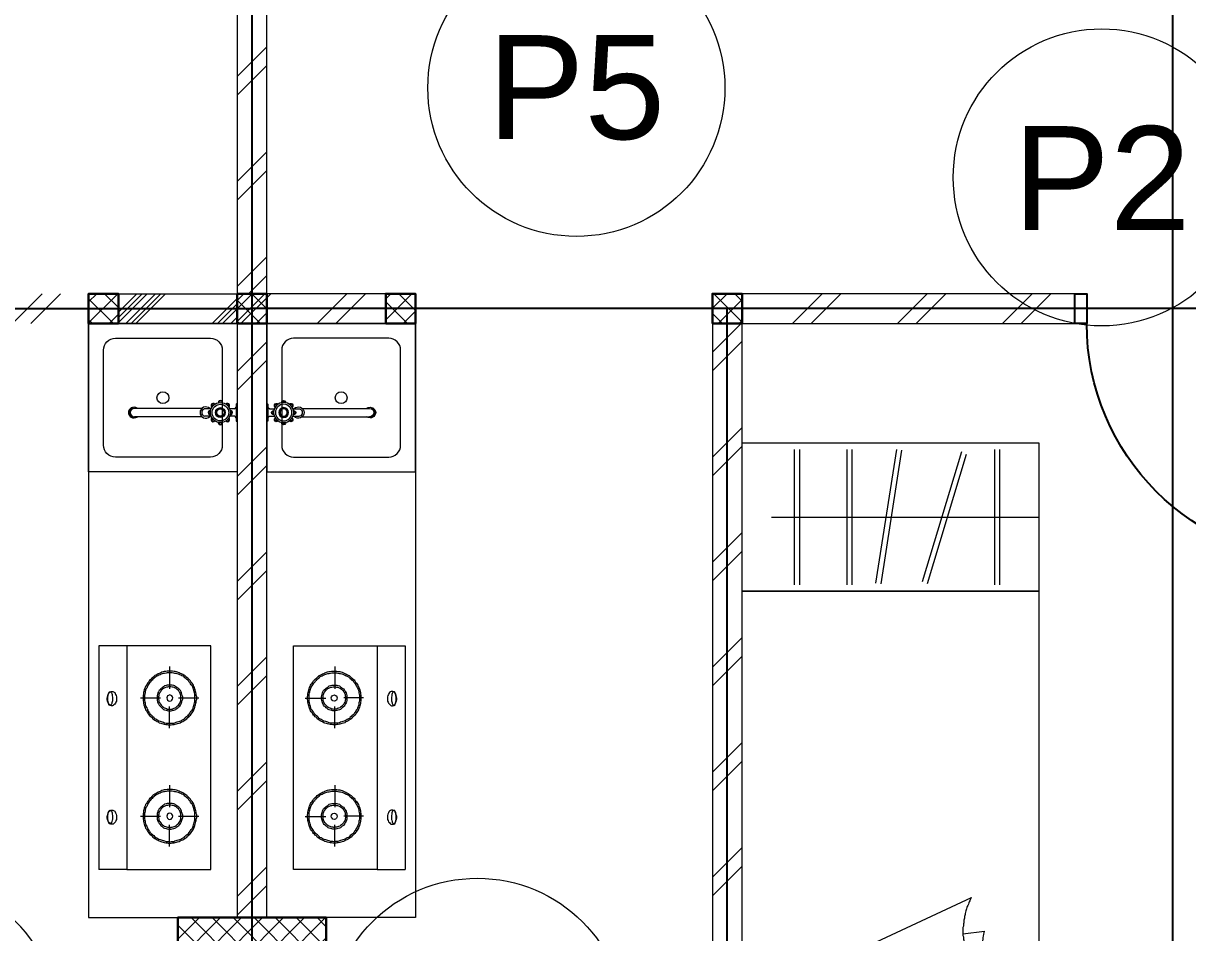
# Model space of a CAD drawing. Header units: millimetres. Extents: x -108 to 357, y -17 to 192.
# Drawn here: x 139.004 to 142.924, y 1.195 to 4.256 of the extents above; entities that cross this region are included whole.
import ezdxf
from ezdxf.enums import TextEntityAlignment as Align

# ---------------------------------------------------------------- set-up
doc = ezdxf.new("R2010")
doc.units = ezdxf.units.MM
for name, color, linetype, lineweight in [('ars', 11, 'Continuous', 0), ('KOL', 1, 'Continuous', 30), ('KOLOM', 4, 'Continuous', 9), ('lan', 7, 'Continuous', 15), ('NOT', 7, 'Continuous', 20), ('SANITAIR', 15, 'Continuous', 9), ('tem', 5, 'Continuous', 20)]:
    doc.layers.add(name, color=color, linetype=linetype, lineweight=lineweight)
doc.layers.add('as', color=1, linetype='Continuous', plot=False)
doc.layers.add('Kusen', color=30, linetype='Continuous')
doc.styles.add('S', font='simplex', dxfattribs={"width": 0.75})
doc.styles.get("Standard").update_dxf_attribs({"font": 'arial.ttf'})
pattern_1 = [(45, (1.47994, 0.1431), (-0.1767767, 0.1767767), []), (45, (1.54244, 0.1431), (-0.1767767, 0.1767767), [])]

# ---------------------------------------------------------------- blocks, each defined once
blk = doc.blocks.new('P.80')
at = {"layer": 'Kusen'}
for points in [[(-69.8094, -74.8368), (-69.7694, -74.8368), (-69.7694, -74.0368), (-69.8094, -74.0368)], [(-70.6094, -74.9368), (-70.5694, -74.9368), (-70.5694, -74.8368), (-70.6094, -74.8368)], [(-69.7694, -74.9368), (-69.7294, -74.9368), (-69.7294, -74.8368), (-69.7694, -74.8368)]]:
    blk.add_lwpolyline(points, close=True, dxfattribs=at)
blk.add_arc((-69.7694, -74.8368), 0.8, 90, 180, dxfattribs=at)
blk = doc.blocks.new('KRAN DPR ATAS')
for p, q in [((-0.0289, 0), (0.0289, 0)), ((-0.0289, 0), (-0.0289, -0.0021)), ((0.0289, 0), (0.0289, -0.0021)), ((-0.0275, -0.0035), (0.0275, -0.0035)), ((-0.0127, -0.0092), (-0.0127, -0.0252)), ((0.0127, -0.0092), (0.0127, -0.0252)), ((-0.0127, -0.0877), (-0.0127, -0.1101)), ((0.0127, -0.0877), (0.0127, -0.1101)), ((-0.014, -0.1188), (-0.014, -0.3457)), ((0.014, -0.1188), (0.014, -0.3457))]:
    blk.add_line(p, q)
for radius in [0.0338, 0.0279, 0.0166, 0.0138, 0.0123]:
    blk.add_circle((0, -0.0564), radius)
for centre, radius, start, end in [((-0.0239, -0.0326), 0.00706, 39.002, 230.998), ((-0.0222, -0.0342), 0.00706, 58.1189, 211.8811), ((-0.0275, -0.0021), 0.00141, 180, 270), ((-0.0183, -0.0092), 0.00564, 0, 90), ((-0.0009, -0.0214), 0.00884, 254.902, 254.902), ((0, -0.0227), 0.00706, 354.002, 185.998), ((0, -0.025), 0.00706, 13.1189, 166.8811), ((0.0183, -0.0092), 0.00564, 90, 180), ((0.0239, -0.0326), 0.00706, 309.002, 140.998), ((0.0222, -0.0342), 0.00706, 328.1189, 121.8811), ((0.0275, -0.0021), 0.00141, 270, 0), ((-0.0338, -0.0564), 0.00706, 84.002, 275.998), ((-0.0315, -0.0564), 0.00706, 103.1189, 256.8811), ((-0.0239, -0.0803), 0.00706, 129.002, 320.998), ((-0.0222, -0.0787), 0.00706, 148.1189, 301.8811), ((0.0239, -0.0803), 0.00706, 219.002, 50.998), ((0.0222, -0.0787), 0.00706, 238.1189, 31.8811), ((0.0338, -0.0564), 0.00706, 264.002, 95.998), ((0.0315, -0.0564), 0.00706, 283.1189, 76.8811), ((0, -0.1058), 0.0191, 134.711, 45.289), ((0, -0.1058), 0.0134, 198.6717, 270), ((0, -0.0902), 0.00706, 174.002, 5.998), ((0, -0.0879), 0.00706, 193.1189, 346.8811), ((0, -0.1058), 0.0134, 270, 341.3283), ((0, -0.3457), 0.0178, 141.8277, 38.1723), ((0, -0.3484), 0.0178, 175.6641, 4.3359), ((0, -0.3457), 0.014, 180, 0)]:
    blk.add_arc(centre, radius, start, end)
blk = doc.blocks.new('KOMPOR')
for points in [[(0, 0.3765), (0, -0.3765)], [(0.0944, 0.3765), (0, 0.3765)], [(0.3765, 0.3765), (0.0944, 0.3765)], [(0.0944, 0.3765), (0.0944, -0.3765)], [(0.3765, -0.3765), (0.3765, 0.3765)], [(0.2385, 0.2906), (0.2337, 0.2906), (0.23, 0.2906), (0.2252, 0.2893), (0.2203, 0.2893), (0.2167, 0.2881), (0.2119, 0.2869), (0.2082, 0.2857), (0.2034, 0.2833), (0.1998, 0.2821), (0.1961, 0.2797), (0.1925, 0.2772), (0.1889, 0.276), (0.1852, 0.2724), (0.1816, 0.27), (0.178, 0.2676), (0.1755, 0.2639), (0.1719, 0.2615), (0.1695, 0.2579), (0.1671, 0.2542), (0.1634, 0.2506), (0.1622, 0.247), (0.1598, 0.2433), (0.1574, 0.2397), (0.1562, 0.2361), (0.1538, 0.2312), (0.1525, 0.2276), (0.1513, 0.2228), (0.1501, 0.2191), (0.1501, 0.2143), (0.1489, 0.2094), (0.1489, 0.2058), (0.1489, 0.201), (0.1489, 0.1961), (0.1489, 0.1913), (0.1501, 0.1864), (0.1501, 0.1828), (0.1513, 0.178), (0.1525, 0.1743), (0.1538, 0.1695), (0.1562, 0.1659), (0.1574, 0.161), (0.1598, 0.1574), (0.1622, 0.1538), (0.1634, 0.1501), (0.1671, 0.1465), (0.1695, 0.1429), (0.1719, 0.1404), (0.1755, 0.1368), (0.178, 0.1344), (0.1816, 0.1308), (0.1852, 0.1283), (0.1889, 0.1259), (0.1925, 0.1235), (0.1961, 0.1211), (0.1998, 0.1199), (0.2034, 0.1174), (0.2082, 0.1162), (0.2119, 0.115), (0.2167, 0.1138), (0.2203, 0.1126), (0.2252, 0.1114), (0.23, 0.1114), (0.2337, 0.1102), (0.2385, 0.1102), (0.2433, 0.1102), (0.2482, 0.1114), (0.253, 0.1114), (0.2567, 0.1126), (0.2615, 0.1138), (0.2651, 0.115), (0.27, 0.1162), (0.2736, 0.1174), (0.2785, 0.1199), (0.2821, 0.1211), (0.2857, 0.1235), (0.2893, 0.1259), (0.293, 0.1283), (0.2966, 0.1308), (0.299, 0.1344), (0.3027, 0.1368), (0.3051, 0.1404), (0.3087, 0.1429), (0.3111, 0.1465), (0.3136, 0.1501), (0.316, 0.1538), (0.3184, 0.1574), (0.3196, 0.161), (0.322, 0.1659), (0.3232, 0.1695), (0.3245, 0.1743), (0.3257, 0.178), (0.3269, 0.1828), (0.3281, 0.1864), (0.3281, 0.1913), (0.3293, 0.1961), (0.3293, 0.201), (0.3293, 0.2058), (0.3281, 0.2094), (0.3281, 0.2143), (0.3269, 0.2191), (0.3257, 0.2228), (0.3245, 0.2276), (0.3232, 0.2312), (0.322, 0.2361), (0.3196, 0.2397), (0.3184, 0.2433), (0.316, 0.247), (0.3136, 0.2506), (0.3111, 0.2542), (0.3087, 0.2579), (0.3051, 0.2615), (0.3027, 0.2639), (0.299, 0.2676), (0.2966, 0.27), (0.293, 0.2724), (0.2893, 0.276), (0.2857, 0.2772), (0.2821, 0.2797), (0.2785, 0.2821), (0.2736, 0.2833), (0.27, 0.2857), (0.2651, 0.2869), (0.2615, 0.2881), (0.2567, 0.2893), (0.253, 0.2893), (0.2482, 0.2906), (0.2433, 0.2906), (0.2385, 0.2906)], [(0.2385, 0.2857), (0.2349, 0.2857), (0.23, 0.2857), (0.2264, 0.2845), (0.2215, 0.2833), (0.2179, 0.2833), (0.2131, 0.2821), (0.2094, 0.2809), (0.2058, 0.2785), (0.2022, 0.2772), (0.1985, 0.2748), (0.1949, 0.2736), (0.1913, 0.2712), (0.1877, 0.2688), (0.1852, 0.2663), (0.1816, 0.2639), (0.1792, 0.2603), (0.1755, 0.2579), (0.1731, 0.2542), (0.1707, 0.2518), (0.1683, 0.2482), (0.1659, 0.2446), (0.1646, 0.2409), (0.1622, 0.2373), (0.161, 0.2337), (0.1586, 0.23), (0.1574, 0.2264), (0.1562, 0.2215), (0.1562, 0.2179), (0.155, 0.2131), (0.1538, 0.2094), (0.1538, 0.2046), (0.1538, 0.201), (0.1538, 0.1961), (0.1538, 0.1925), (0.155, 0.1877), (0.1562, 0.184), (0.1562, 0.1792), (0.1574, 0.1755), (0.1586, 0.1719), (0.161, 0.1671), (0.1622, 0.1634), (0.1646, 0.1598), (0.1659, 0.1562), (0.1683, 0.1525), (0.1707, 0.1501), (0.1731, 0.1465), (0.1755, 0.1441), (0.1792, 0.1404), (0.1816, 0.138), (0.1852, 0.1356), (0.1877, 0.132), (0.1913, 0.1308), (0.1949, 0.1283), (0.1985, 0.1259), (0.2022, 0.1235), (0.2058, 0.1223), (0.2094, 0.1211), (0.2131, 0.1199), (0.2179, 0.1186), (0.2215, 0.1174), (0.2264, 0.1162), (0.23, 0.1162), (0.2349, 0.1162), (0.2385, 0.1162), (0.2433, 0.1162), (0.247, 0.1162), (0.2518, 0.1162), (0.2554, 0.1174), (0.2603, 0.1186), (0.2639, 0.1199), (0.2676, 0.1211), (0.2724, 0.1223), (0.276, 0.1235), (0.2797, 0.1259), (0.2833, 0.1283), (0.2869, 0.1308), (0.2893, 0.132), (0.293, 0.1356), (0.2954, 0.138), (0.299, 0.1404), (0.3015, 0.1441), (0.3039, 0.1465), (0.3075, 0.1501), (0.3087, 0.1525), (0.3111, 0.1562), (0.3136, 0.1598), (0.316, 0.1634), (0.3172, 0.1671), (0.3184, 0.1719), (0.3196, 0.1755), (0.3208, 0.1792), (0.322, 0.184), (0.3232, 0.1877), (0.3232, 0.1925), (0.3232, 0.1961), (0.3232, 0.201), (0.3232, 0.2046), (0.3232, 0.2094), (0.3232, 0.2131), (0.322, 0.2179), (0.3208, 0.2215), (0.3196, 0.2264), (0.3184, 0.23), (0.3172, 0.2337), (0.316, 0.2373), (0.3136, 0.2409), (0.3111, 0.2446), (0.3087, 0.2482), (0.3075, 0.2518), (0.3039, 0.2542), (0.3015, 0.2579), (0.299, 0.2603), (0.2954, 0.2639), (0.293, 0.2663), (0.2893, 0.2688), (0.2869, 0.2712), (0.2833, 0.2736), (0.2797, 0.2748), (0.276, 0.2772), (0.2724, 0.2785), (0.2676, 0.2809), (0.2639, 0.2821), (0.2603, 0.2833), (0.2554, 0.2833), (0.2518, 0.2845), (0.247, 0.2857), (0.2433, 0.2857), (0.2385, 0.2857)], [(0.2373, 0.3063), (0.2373, 0.2312)], [(0.2385, 0.2433), (0.2349, 0.2433), (0.23, 0.2433), (0.2264, 0.2421), (0.2215, 0.2409), (0.2179, 0.2385), (0.2143, 0.2361), (0.2119, 0.2337), (0.2082, 0.2312), (0.2058, 0.2276), (0.2034, 0.2252), (0.201, 0.2215), (0.1985, 0.2179), (0.1973, 0.2131), (0.1961, 0.2094), (0.1961, 0.2046), (0.1961, 0.201), (0.1961, 0.1961), (0.1961, 0.1925), (0.1973, 0.1877), (0.1985, 0.184), (0.201, 0.1804), (0.2034, 0.1768), (0.2058, 0.1731), (0.2082, 0.1707), (0.2119, 0.1671), (0.2143, 0.1646), (0.2179, 0.1622), (0.2215, 0.161), (0.2264, 0.1598), (0.23, 0.1586), (0.2349, 0.1574), (0.2385, 0.1574), (0.2433, 0.1574), (0.247, 0.1586), (0.2518, 0.1598), (0.2554, 0.161), (0.2591, 0.1622), (0.2627, 0.1646), (0.2663, 0.1671), (0.2688, 0.1707), (0.2724, 0.1731), (0.2748, 0.1768), (0.2772, 0.1804), (0.2785, 0.184), (0.2797, 0.1877), (0.2809, 0.1925), (0.2821, 0.1961), (0.2821, 0.201), (0.2821, 0.2046), (0.2809, 0.2094), (0.2797, 0.2131), (0.2785, 0.2179), (0.2772, 0.2215), (0.2748, 0.2252), (0.2724, 0.2276), (0.2688, 0.2312), (0.2663, 0.2337), (0.2627, 0.2361), (0.2591, 0.2385), (0.2554, 0.2409), (0.2518, 0.2421), (0.247, 0.2433), (0.2433, 0.2433), (0.2385, 0.2433)], [(0.2385, 0.2385), (0.2349, 0.2385), (0.2312, 0.2373), (0.2276, 0.2373), (0.224, 0.2361), (0.2203, 0.2337), (0.2179, 0.2324), (0.2143, 0.23), (0.2119, 0.2276), (0.2094, 0.2252), (0.207, 0.2215), (0.2058, 0.2191), (0.2034, 0.2155), (0.2022, 0.2119), (0.2022, 0.2082), (0.201, 0.2046), (0.201, 0.201), (0.201, 0.1973), (0.2022, 0.1925), (0.2022, 0.1889), (0.2034, 0.1864), (0.2058, 0.1828), (0.207, 0.1792), (0.2094, 0.1768), (0.2119, 0.1743), (0.2143, 0.1719), (0.2179, 0.1695), (0.2203, 0.1671), (0.224, 0.1659), (0.2276, 0.1646), (0.2312, 0.1634), (0.2349, 0.1634), (0.2385, 0.1622), (0.2421, 0.1634), (0.247, 0.1634), (0.2506, 0.1646), (0.253, 0.1659), (0.2567, 0.1671), (0.2603, 0.1695), (0.2627, 0.1719), (0.2651, 0.1743), (0.2676, 0.1768), (0.27, 0.1792), (0.2724, 0.1828), (0.2736, 0.1864), (0.2748, 0.1889), (0.276, 0.1925), (0.276, 0.1973), (0.2772, 0.201), (0.276, 0.2046), (0.276, 0.2082), (0.2748, 0.2119), (0.2736, 0.2155), (0.2724, 0.2191), (0.27, 0.2215), (0.2676, 0.2252), (0.2651, 0.2276), (0.2627, 0.23), (0.2603, 0.2324), (0.2567, 0.2337), (0.253, 0.2361), (0.2506, 0.2373), (0.247, 0.2373), (0.2421, 0.2385), (0.2385, 0.2385)], [(0.0436, 0.2228), (0.0472, 0.2228), (0.0496, 0.2215), (0.0533, 0.2191), (0.0545, 0.2155), (0.0557, 0.2119), (0.0581, 0.2094), (0.0593, 0.2046), (0.0593, 0.1998), (0.0593, 0.1949), (0.0593, 0.1901), (0.0569, 0.1864), (0.0557, 0.1828), (0.0533, 0.1792), (0.0508, 0.178), (0.0484, 0.1755), (0.046, 0.1743), (0.0424, 0.1743), (0.04, 0.1755), (0.0375, 0.178), (0.0339, 0.1792), (0.0327, 0.1828), (0.0315, 0.1864), (0.0291, 0.1901), (0.0278, 0.1949), (0.0278, 0.1998), (0.0291, 0.2046), (0.0303, 0.2094), (0.0315, 0.2119), (0.0339, 0.2155), (0.0351, 0.2191), (0.0375, 0.2215), (0.0412, 0.2228), (0.0436, 0.2228)], [(0.0375, 0.2215), (0.04, 0.2215), (0.04, 0.2203), (0.0424, 0.2179), (0.0436, 0.2155), (0.0448, 0.2119), (0.0448, 0.2082), (0.046, 0.2034), (0.046, 0.1998), (0.046, 0.1961), (0.046, 0.1913), (0.0448, 0.1877), (0.0436, 0.184), (0.0436, 0.1816), (0.0412, 0.178), (0.04, 0.1768), (0.0387, 0.1755), (0.0375, 0.1755), (0.0351, 0.1768), (0.0339, 0.178), (0.0327, 0.1816), (0.0315, 0.184), (0.0315, 0.1877), (0.0303, 0.1913), (0.0303, 0.1961), (0.0303, 0.1998), (0.0303, 0.2034), (0.0315, 0.2082), (0.0315, 0.2119), (0.0327, 0.2155), (0.0339, 0.2179), (0.0351, 0.2203), (0.0363, 0.2215), (0.0375, 0.2215)], [(0.1404, 0.201), (0.207, 0.201)], [(0.2385, 0.2107), (0.2349, 0.2094), (0.2312, 0.2082), (0.23, 0.2046), (0.2288, 0.201), (0.23, 0.1961), (0.2312, 0.1937), (0.2349, 0.1913), (0.2385, 0.1901), (0.2433, 0.1913), (0.2458, 0.1937), (0.2482, 0.1961), (0.2494, 0.201), (0.2482, 0.2046), (0.2458, 0.2082), (0.2433, 0.2094), (0.2385, 0.2107)], [(0.3366, 0.1998), (0.2676, 0.1998)], [(0.2373, 0.0993), (0.2373, 0.1719)], [(0.2385, -0.1077), (0.2337, -0.1077), (0.23, -0.1077), (0.2252, -0.109), (0.2203, -0.109), (0.2167, -0.1102), (0.2119, -0.1114), (0.2082, -0.1126), (0.2034, -0.115), (0.1998, -0.1162), (0.1961, -0.1186), (0.1925, -0.1211), (0.1889, -0.1235), (0.1852, -0.1259), (0.1816, -0.1283), (0.178, -0.1308), (0.1755, -0.1344), (0.1719, -0.1368), (0.1695, -0.1404), (0.1671, -0.1441), (0.1634, -0.1477), (0.1622, -0.1513), (0.1598, -0.155), (0.1574, -0.1586), (0.1562, -0.1622), (0.1538, -0.1671), (0.1525, -0.1707), (0.1513, -0.1755), (0.1501, -0.1792), (0.1501, -0.184), (0.1489, -0.1889), (0.1489, -0.1925), (0.1489, -0.1973), (0.1489, -0.2022), (0.1489, -0.207), (0.1501, -0.2119), (0.1501, -0.2155), (0.1513, -0.2203), (0.1525, -0.224), (0.1538, -0.2288), (0.1562, -0.2324), (0.1574, -0.2373), (0.1598, -0.2409), (0.1622, -0.2446), (0.1634, -0.2482), (0.1671, -0.2518), (0.1695, -0.2554), (0.1719, -0.2579), (0.1755, -0.2615), (0.178, -0.2639), (0.1816, -0.2676), (0.1852, -0.27), (0.1889, -0.2724), (0.1925, -0.2748), (0.1961, -0.2772), (0.1998, -0.2785), (0.2034, -0.2809), (0.2082, -0.2821), (0.2119, -0.2833), (0.2167, -0.2845), (0.2203, -0.2857), (0.2252, -0.2869), (0.23, -0.2869), (0.2337, -0.2881), (0.2385, -0.2881), (0.2433, -0.2881), (0.2482, -0.2869), (0.253, -0.2869), (0.2567, -0.2857), (0.2615, -0.2845), (0.2651, -0.2833), (0.27, -0.2821), (0.2736, -0.2809), (0.2785, -0.2785), (0.2821, -0.2772), (0.2857, -0.2748), (0.2893, -0.2724), (0.293, -0.27), (0.2966, -0.2676), (0.299, -0.2639), (0.3027, -0.2615), (0.3051, -0.2579), (0.3087, -0.2554), (0.3111, -0.2518), (0.3136, -0.2482), (0.316, -0.2446), (0.3184, -0.2409), (0.3196, -0.2373), (0.322, -0.2324), (0.3232, -0.2288), (0.3245, -0.224), (0.3257, -0.2203), (0.3269, -0.2155), (0.3281, -0.2119), (0.3281, -0.207), (0.3293, -0.2022), (0.3293, -0.1973), (0.3293, -0.1925), (0.3281, -0.1889), (0.3281, -0.184), (0.3269, -0.1792), (0.3257, -0.1755), (0.3245, -0.1707), (0.3232, -0.1671), (0.322, -0.1622), (0.3196, -0.1586), (0.3184, -0.155), (0.316, -0.1513), (0.3136, -0.1477), (0.3111, -0.1441), (0.3087, -0.1404), (0.3051, -0.1368), (0.3027, -0.1344), (0.299, -0.1308), (0.2966, -0.1283), (0.293, -0.1259), (0.2893, -0.1235), (0.2857, -0.1211), (0.2821, -0.1186), (0.2785, -0.1162), (0.2736, -0.115), (0.27, -0.1126), (0.2651, -0.1114), (0.2615, -0.1102), (0.2567, -0.109), (0.253, -0.109), (0.2482, -0.1077), (0.2433, -0.1077), (0.2385, -0.1077)], [(0.2385, -0.1126), (0.2349, -0.1126), (0.23, -0.1126), (0.2264, -0.1138), (0.2215, -0.115), (0.2179, -0.115), (0.2131, -0.1162), (0.2094, -0.1174), (0.2058, -0.1199), (0.2022, -0.1211), (0.1985, -0.1235), (0.1949, -0.1247), (0.1913, -0.1271), (0.1877, -0.1295), (0.1852, -0.132), (0.1816, -0.1344), (0.1792, -0.138), (0.1755, -0.1404), (0.1731, -0.1441), (0.1707, -0.1465), (0.1683, -0.1501), (0.1659, -0.1538), (0.1646, -0.1574), (0.1622, -0.161), (0.161, -0.1646), (0.1586, -0.1683), (0.1574, -0.1719), (0.1562, -0.1768), (0.1562, -0.1804), (0.155, -0.1852), (0.1538, -0.1889), (0.1538, -0.1937), (0.1538, -0.1973), (0.1538, -0.2022), (0.1538, -0.2058), (0.155, -0.2107), (0.1562, -0.2143), (0.1562, -0.2191), (0.1574, -0.2228), (0.1586, -0.2264), (0.161, -0.2312), (0.1622, -0.2349), (0.1646, -0.2385), (0.1659, -0.2421), (0.1683, -0.2458), (0.1707, -0.2482), (0.1731, -0.2518), (0.1755, -0.2554), (0.1792, -0.2579), (0.1816, -0.2603), (0.1852, -0.2627), (0.1877, -0.2663), (0.1913, -0.2688), (0.1949, -0.27), (0.1985, -0.2724), (0.2022, -0.2748), (0.2058, -0.276), (0.2094, -0.2772), (0.2131, -0.2785), (0.2179, -0.2797), (0.2215, -0.2809), (0.2264, -0.2821), (0.23, -0.2821), (0.2349, -0.2821), (0.2385, -0.2833), (0.2433, -0.2821), (0.247, -0.2821), (0.2518, -0.2821), (0.2554, -0.2809), (0.2603, -0.2797), (0.2639, -0.2785), (0.2676, -0.2772), (0.2724, -0.276), (0.276, -0.2748), (0.2797, -0.2724), (0.2833, -0.27), (0.2869, -0.2688), (0.2893, -0.2663), (0.293, -0.2627), (0.2954, -0.2603), (0.299, -0.2579), (0.3015, -0.2554), (0.3039, -0.2518), (0.3075, -0.2482), (0.3087, -0.2458), (0.3111, -0.2421), (0.3136, -0.2385), (0.316, -0.2349), (0.3172, -0.2312), (0.3184, -0.2264), (0.3196, -0.2228), (0.3208, -0.2191), (0.322, -0.2143), (0.3232, -0.2107), (0.3232, -0.2058), (0.3232, -0.2022), (0.3232, -0.1973), (0.3232, -0.1937), (0.3232, -0.1889), (0.3232, -0.1852), (0.322, -0.1804), (0.3208, -0.1768), (0.3196, -0.1719), (0.3184, -0.1683), (0.3172, -0.1646), (0.316, -0.161), (0.3136, -0.1574), (0.3111, -0.1538), (0.3087, -0.1501), (0.3075, -0.1465), (0.3039, -0.1441), (0.3015, -0.1404), (0.299, -0.138), (0.2954, -0.1344), (0.293, -0.132), (0.2893, -0.1295), (0.2869, -0.1271), (0.2833, -0.1247), (0.2797, -0.1235), (0.276, -0.1211), (0.2724, -0.1199), (0.2676, -0.1174), (0.2639, -0.1162), (0.2603, -0.115), (0.2554, -0.115), (0.2518, -0.1138), (0.247, -0.1126), (0.2433, -0.1126), (0.2385, -0.1126)], [(0.2373, -0.0932), (0.2373, -0.1671)], [(0.2385, -0.155), (0.2349, -0.155), (0.23, -0.155), (0.2264, -0.1562), (0.2215, -0.1574), (0.2179, -0.1598), (0.2143, -0.1622), (0.2119, -0.1646), (0.2082, -0.1671), (0.2058, -0.1707), (0.2034, -0.1731), (0.201, -0.1768), (0.1985, -0.1804), (0.1973, -0.1852), (0.1961, -0.1889), (0.1961, -0.1937), (0.1961, -0.1973), (0.1961, -0.2022), (0.1961, -0.207), (0.1973, -0.2107), (0.1985, -0.2143), (0.201, -0.2179), (0.2034, -0.2215), (0.2058, -0.2252), (0.2082, -0.2288), (0.2119, -0.2312), (0.2143, -0.2337), (0.2179, -0.2361), (0.2215, -0.2373), (0.2264, -0.2385), (0.23, -0.2397), (0.2349, -0.2409), (0.2385, -0.2409), (0.2433, -0.2409), (0.247, -0.2397), (0.2518, -0.2385), (0.2554, -0.2373), (0.2591, -0.2361), (0.2627, -0.2337), (0.2663, -0.2312), (0.2688, -0.2288), (0.2724, -0.2252), (0.2748, -0.2215), (0.2772, -0.2179), (0.2785, -0.2143), (0.2797, -0.2107), (0.2809, -0.207), (0.2821, -0.2022), (0.2821, -0.1973), (0.2821, -0.1937), (0.2809, -0.1889), (0.2797, -0.1852), (0.2785, -0.1804), (0.2772, -0.1768), (0.2748, -0.1731), (0.2724, -0.1707), (0.2688, -0.1671), (0.2663, -0.1646), (0.2627, -0.1622), (0.2591, -0.1598), (0.2554, -0.1574), (0.2518, -0.1562), (0.247, -0.155), (0.2433, -0.155), (0.2385, -0.155)], [(0.0436, -0.1768), (0.0472, -0.1768), (0.0496, -0.178), (0.0533, -0.1804), (0.0545, -0.1828), (0.0557, -0.1864), (0.0581, -0.1901), (0.0593, -0.1949), (0.0593, -0.1985), (0.0593, -0.2034), (0.0593, -0.2082), (0.0569, -0.2119), (0.0557, -0.2167), (0.0533, -0.2191), (0.0508, -0.2215), (0.0484, -0.224), (0.046, -0.224), (0.0424, -0.224), (0.04, -0.224), (0.0375, -0.2215), (0.0339, -0.2191), (0.0327, -0.2167), (0.0315, -0.2119), (0.0291, -0.2082), (0.0278, -0.2034), (0.0278, -0.1985), (0.0291, -0.1949), (0.0303, -0.1901), (0.0315, -0.1864), (0.0339, -0.1828), (0.0351, -0.1804), (0.0375, -0.178), (0.0412, -0.1768), (0.0436, -0.1768)], [(0.0375, -0.1768), (0.04, -0.178), (0.04, -0.1792), (0.0424, -0.1804), (0.0436, -0.1828), (0.0448, -0.1864), (0.0448, -0.1901), (0.046, -0.1949), (0.046, -0.1985), (0.046, -0.2034), (0.046, -0.2082), (0.0448, -0.2107), (0.0436, -0.2155), (0.0436, -0.2179), (0.0412, -0.2203), (0.04, -0.2228), (0.0387, -0.2228), (0.0375, -0.2228), (0.0351, -0.2228), (0.0339, -0.2203), (0.0327, -0.2179), (0.0315, -0.2155), (0.0315, -0.2107), (0.0303, -0.2082), (0.0303, -0.2034), (0.0303, -0.1985), (0.0303, -0.1949), (0.0315, -0.1901), (0.0315, -0.1864), (0.0327, -0.1828), (0.0339, -0.1804), (0.0351, -0.1792), (0.0363, -0.178), (0.0375, -0.1768)], [(0.2385, -0.1598), (0.2349, -0.1598), (0.2312, -0.161), (0.2276, -0.161), (0.224, -0.1622), (0.2203, -0.1646), (0.2179, -0.1659), (0.2143, -0.1683), (0.2119, -0.1707), (0.2094, -0.1731), (0.207, -0.1768), (0.2058, -0.1792), (0.2034, -0.1828), (0.2022, -0.1864), (0.2022, -0.1901), (0.201, -0.1937), (0.201, -0.1973), (0.201, -0.2022), (0.2022, -0.2058), (0.2022, -0.2094), (0.2034, -0.2131), (0.2058, -0.2155), (0.207, -0.2191), (0.2094, -0.2215), (0.2119, -0.224), (0.2143, -0.2264), (0.2179, -0.2288), (0.2203, -0.2312), (0.224, -0.2324), (0.2276, -0.2337), (0.2312, -0.2349), (0.2349, -0.2349), (0.2385, -0.2361), (0.2421, -0.2349), (0.247, -0.2349), (0.2506, -0.2337), (0.253, -0.2324), (0.2567, -0.2312), (0.2603, -0.2288), (0.2627, -0.2264), (0.2651, -0.224), (0.2676, -0.2215), (0.27, -0.2191), (0.2724, -0.2155), (0.2736, -0.2131), (0.2748, -0.2094), (0.276, -0.2058), (0.276, -0.2022), (0.2772, -0.1973), (0.276, -0.1937), (0.276, -0.1901), (0.2748, -0.1864), (0.2736, -0.1828), (0.2724, -0.1792), (0.27, -0.1768), (0.2676, -0.1731), (0.2651, -0.1707), (0.2627, -0.1683), (0.2603, -0.1659), (0.2567, -0.1646), (0.253, -0.1622), (0.2506, -0.161), (0.247, -0.161), (0.2421, -0.1598), (0.2385, -0.1598)], [(0.2385, -0.1877), (0.2349, -0.1889), (0.2312, -0.1901), (0.23, -0.1937), (0.2288, -0.1973), (0.23, -0.2022), (0.2312, -0.2046), (0.2349, -0.207), (0.2385, -0.2082), (0.2433, -0.207), (0.2458, -0.2046), (0.2482, -0.2022), (0.2494, -0.1973), (0.2482, -0.1937), (0.2458, -0.1901), (0.2433, -0.1889), (0.2385, -0.1877)], [(0.1404, -0.1973), (0.207, -0.1973)], [(0.2373, -0.299), (0.2373, -0.2264)], [(0.3366, -0.1985), (0.2676, -0.1985)], [(0.0944, -0.3765), (0, -0.3765)], [(0.0944, -0.3765), (0.3765, -0.3765)]]:
    blk.add_lwpolyline(points)
blk = doc.blocks.new('BED2')
blk.add_lwpolyline([(-0.4994, 1.9988), (0.4994, 1.9988), (0.4994, 0), (-0.4994, 0)], close=True)
for points in [[(0.4994, 1.9988), (0.4994, 0)], [(0.2827, 1.8765), (0.2766, 1.8789), (0.2706, 1.8826), (0.2633, 1.885), (0.2573, 1.8874), (0.2512, 1.8898), (0.2439, 1.8923), (0.2379, 1.8947), (0.2306, 1.8959), (0.2246, 1.8983), (0.2185, 1.9007), (0.2113, 1.9019), (0.2052, 1.9044), (0.1979, 1.9056), (0.1919, 1.9068), (0.1846, 1.9092), (0.1786, 1.9104), (0.1713, 1.9116), (0.1653, 1.9128), (0.158, 1.914), (0.1519, 1.9153), (0.1447, 1.9165), (0.1374, 1.9165), (0.1314, 1.9177), (0.1241, 1.9189), (0.118, 1.9189), (0.1108, 1.9201), (0.1047, 1.9201), (0.0975, 1.9201), (0.0902, 1.9213), (0.0841, 1.9213), (0.0769, 1.9213), (0.0708, 1.9213), (0.0636, 1.9213), (0.0563, 1.9213), (0.0502, 1.9213), (0.043, 1.9201), (0.0369, 1.9201), (0.0297, 1.9201), (0.0224, 1.9189), (0.0163, 1.9189), (0.0091, 1.9177), (0.003, 1.9165), (-0.0042, 1.9165), (-0.0115, 1.9153), (-0.0176, 1.914), (-0.0248, 1.9128), (-0.0309, 1.9116), (-0.0381, 1.9104), (-0.0442, 1.9092), (-0.0515, 1.9068), (-0.0575, 1.9056), (-0.0648, 1.9044), (-0.0708, 1.9019), (-0.0781, 1.9007), (-0.0841, 1.8983), (-0.0902, 1.8959), (-0.0975, 1.8947), (-0.1035, 1.8923), (-0.1108, 1.8898), (-0.1168, 1.8874), (-0.1229, 1.885), (-0.1301, 1.8826), (-0.1362, 1.8789), (-0.1423, 1.8765)], [(-0.1435, 1.8765), (-0.1435, 1.8765), (-0.1435, 1.8765), (-0.1447, 1.8765), (-0.1447, 1.8777), (-0.1447, 1.8789), (-0.1471, 1.8789), (-0.1471, 1.8814), (-0.1495, 1.8814), (-0.1495, 1.8826), (-0.1495, 1.8826), (-0.1495, 1.8838), (-0.1519, 1.8838), (-0.1519, 1.8862), (-0.1556, 1.8862), (-0.1556, 1.8874), (-0.158, 1.8874), (-0.158, 1.8886), (-0.1592, 1.8886), (-0.1592, 1.8886), (-0.1689, 1.8886), (-0.1689, 1.8898), (-0.1701, 1.8898), (-0.1701, 1.891), (-0.1737, 1.891), (-0.1737, 1.8898), (-0.1737, 1.8898), (-0.1737, 1.8886), (-0.1774, 1.8886), (-0.1774, 1.8886), (-0.1774, 1.8886), (-0.1774, 1.8862), (-0.1786, 1.8862), (-0.1786, 1.8789), (-0.1774, 1.8789), (-0.1774, 1.8765), (-0.1774, 1.8765), (-0.1774, 1.8729), (-0.1762, 1.8729), (-0.1762, 1.8705), (-0.1749, 1.8705), (-0.1749, 1.868), (-0.1737, 1.868), (-0.1737, 1.8668), (-0.1737, 1.8668), (-0.1737, 1.8632), (-0.1725, 1.8632), (-0.1725, 1.8608), (-0.1713, 1.8608), (-0.1713, 1.8571), (-0.1713, 1.8571), (-0.1713, 1.8559), (-0.1701, 1.8559), (-0.1701, 1.8547), (-0.1689, 1.8547), (-0.1689, 1.8523), (-0.1677, 1.8523)], [(0.3081, 1.8523), (0.3081, 1.8523), (0.3081, 1.8547), (0.3093, 1.8547), (0.3093, 1.8559), (0.3105, 1.8559), (0.3105, 1.8571), (0.3117, 1.8571), (0.3117, 1.8608), (0.3117, 1.8608), (0.3117, 1.8632), (0.313, 1.8632), (0.313, 1.8668), (0.3142, 1.8668), (0.3142, 1.868), (0.3142, 1.868), (0.3142, 1.8705), (0.3154, 1.8705), (0.3154, 1.8729), (0.3166, 1.8729), (0.3166, 1.8765), (0.3178, 1.8765), (0.3178, 1.8789), (0.3178, 1.8789), (0.3178, 1.8862), (0.3178, 1.8862), (0.3178, 1.8886), (0.3166, 1.8886), (0.3166, 1.8886), (0.3142, 1.8886), (0.3142, 1.8898), (0.313, 1.8898), (0.313, 1.891), (0.3093, 1.891), (0.3093, 1.8898), (0.3081, 1.8898), (0.3081, 1.8886), (0.2996, 1.8886), (0.2996, 1.8886), (0.2972, 1.8886), (0.2972, 1.8874), (0.296, 1.8874), (0.296, 1.8862), (0.2924, 1.8862), (0.2924, 1.8838), (0.29, 1.8838), (0.29, 1.8826), (0.2887, 1.8826), (0.2887, 1.8814), (0.2863, 1.8814), (0.2863, 1.8789), (0.2851, 1.8789), (0.2851, 1.8777), (0.2839, 1.8777), (0.2839, 1.8765), (0.2839, 1.8765), (0.2839, 1.8765), (0.2827, 1.8765)], [(-0.1677, 1.8523), (-0.1701, 1.8475), (-0.1725, 1.8426), (-0.1749, 1.8378), (-0.1774, 1.8329), (-0.1798, 1.8293), (-0.1822, 1.8245), (-0.1834, 1.8196), (-0.1858, 1.8148), (-0.187, 1.8099), (-0.1895, 1.8051), (-0.1907, 1.799), (-0.1931, 1.7942), (-0.1943, 1.7893), (-0.1955, 1.7845), (-0.1967, 1.7797), (-0.1979, 1.7748), (-0.1992, 1.77), (-0.2004, 1.7651), (-0.2016, 1.7591), (-0.2028, 1.7542), (-0.204, 1.7494), (-0.204, 1.7446), (-0.2052, 1.7397), (-0.2052, 1.7349), (-0.2064, 1.7288), (-0.2064, 1.724), (-0.2076, 1.7191), (-0.2076, 1.7143), (-0.2076, 1.7082), (-0.2076, 1.7034), (-0.2076, 1.6985), (-0.2088, 1.6937), (-0.2076, 1.6877), (-0.2076, 1.6828), (-0.2076, 1.678), (-0.2076, 1.6731), (-0.2076, 1.6683), (-0.2064, 1.6622), (-0.2064, 1.6574), (-0.2052, 1.6525), (-0.2052, 1.6477), (-0.204, 1.6429), (-0.204, 1.6368), (-0.2028, 1.632), (-0.2016, 1.6271), (-0.2004, 1.6223), (-0.1992, 1.6174), (-0.1979, 1.6126), (-0.1967, 1.6065), (-0.1955, 1.6017), (-0.1943, 1.5969), (-0.1931, 1.592), (-0.1907, 1.5872), (-0.1895, 1.5823), (-0.187, 1.5775), (-0.1858, 1.5726), (-0.1834, 1.5678), (-0.1822, 1.563), (-0.1798, 1.5581), (-0.1774, 1.5533), (-0.1749, 1.5484), (-0.1725, 1.5436), (-0.1701, 1.5387), (-0.1677, 1.5339)], [(0.3081, 1.5339), (0.3105, 1.5387), (0.313, 1.5436), (0.3154, 1.5484), (0.3178, 1.5533), (0.3202, 1.5581), (0.3226, 1.563), (0.3238, 1.5678), (0.3263, 1.5726), (0.3275, 1.5775), (0.3299, 1.5823), (0.3311, 1.5872), (0.3335, 1.592), (0.3347, 1.5969), (0.336, 1.6017), (0.3372, 1.6065), (0.3384, 1.6126), (0.3396, 1.6174), (0.3408, 1.6223), (0.342, 1.6271), (0.3432, 1.632), (0.3444, 1.6368), (0.3444, 1.6429), (0.3456, 1.6477), (0.3456, 1.6525), (0.3469, 1.6574), (0.3469, 1.6622), (0.3481, 1.6683), (0.3481, 1.6731), (0.3481, 1.678), (0.3481, 1.6828), (0.3493, 1.6889), (0.3493, 1.6937), (0.3493, 1.6985), (0.3481, 1.7034), (0.3481, 1.7082), (0.3481, 1.7143), (0.3481, 1.7191), (0.3469, 1.724), (0.3469, 1.7288), (0.3456, 1.7349), (0.3456, 1.7397), (0.3444, 1.7446), (0.3444, 1.7494), (0.3432, 1.7542), (0.342, 1.7591), (0.3408, 1.7651), (0.3396, 1.77), (0.3384, 1.7748), (0.3372, 1.7797), (0.336, 1.7845), (0.3347, 1.7893), (0.3335, 1.7942), (0.3311, 1.799), (0.3299, 1.8051), (0.3275, 1.8099), (0.3263, 1.8148), (0.3238, 1.8196), (0.3226, 1.8245), (0.3202, 1.8293), (0.3178, 1.8329), (0.3154, 1.8378), (0.313, 1.8426), (0.3105, 1.8475), (0.3081, 1.8523)], [(-0.1677, 1.5339), (-0.1689, 1.5339), (-0.1689, 1.5327), (-0.1701, 1.5327), (-0.1701, 1.5303), (-0.1713, 1.5303), (-0.1713, 1.5278), (-0.1713, 1.5278), (-0.1713, 1.5254), (-0.1725, 1.5254), (-0.1725, 1.523), (-0.1737, 1.523), (-0.1737, 1.5206), (-0.1737, 1.5206), (-0.1737, 1.5182), (-0.1749, 1.5182), (-0.1749, 1.5169), (-0.1762, 1.5169), (-0.1762, 1.5145), (-0.1774, 1.5145), (-0.1774, 1.5097), (-0.1774, 1.5097), (-0.1774, 1.5073), (-0.1786, 1.5073), (-0.1786, 1.5), (-0.1774, 1.5), (-0.1774, 1.4988), (-0.1774, 1.4988), (-0.1774, 1.4976), (-0.1737, 1.4976), (-0.1737, 1.4964), (-0.1737, 1.4964), (-0.1737, 1.4964), (-0.1701, 1.4964), (-0.1701, 1.4964), (-0.1689, 1.4964), (-0.1689, 1.4976), (-0.1592, 1.4976), (-0.1592, 1.4988), (-0.158, 1.4988), (-0.158, 1.5), (-0.1556, 1.5), (-0.1556, 1.5), (-0.1519, 1.5), (-0.1519, 1.5024), (-0.1495, 1.5024), (-0.1495, 1.5048), (-0.1495, 1.5048), (-0.1495, 1.5061), (-0.1471, 1.5061), (-0.1471, 1.5073), (-0.1447, 1.5073), (-0.1447, 1.5085), (-0.1447, 1.5085), (-0.1435, 1.5085), (-0.1435, 1.5097), (-0.1435, 1.5097)], [(0.2839, 1.5097), (0.2839, 1.5085), (0.2839, 1.5085), (0.2839, 1.5085), (0.2851, 1.5085), (0.2851, 1.5073), (0.2863, 1.5073), (0.2863, 1.5061), (0.2887, 1.5061), (0.2887, 1.5048), (0.29, 1.5048), (0.29, 1.5024), (0.2924, 1.5024), (0.2924, 1.5), (0.296, 1.5), (0.296, 1.5), (0.2972, 1.5), (0.2972, 1.4988), (0.2996, 1.4988), (0.2996, 1.4976), (0.3081, 1.4976), (0.3081, 1.4964), (0.3093, 1.4964), (0.3093, 1.4964), (0.313, 1.4964), (0.313, 1.4964), (0.3142, 1.4964), (0.3142, 1.4976), (0.3166, 1.4976), (0.3166, 1.4988), (0.3178, 1.4988), (0.3178, 1.5), (0.3178, 1.5), (0.3178, 1.5073), (0.3178, 1.5073), (0.3178, 1.5097), (0.3166, 1.5097), (0.3166, 1.5145), (0.3154, 1.5145), (0.3154, 1.5169), (0.3142, 1.5169), (0.3142, 1.5182), (0.3142, 1.5182), (0.3142, 1.5206), (0.313, 1.5206), (0.313, 1.523), (0.3117, 1.523), (0.3117, 1.5254), (0.3117, 1.5254), (0.3117, 1.5278), (0.3105, 1.5278), (0.3105, 1.5303), (0.3093, 1.5303), (0.3093, 1.5327), (0.3081, 1.5327), (0.3081, 1.5339), (0.3081, 1.5339)], [(-0.1423, 1.5109), (-0.1362, 1.5085), (-0.1289, 1.5048), (-0.1229, 1.5024), (-0.1168, 1.5), (-0.1108, 1.4976), (-0.1035, 1.4952), (-0.0975, 1.4939), (-0.0902, 1.4915), (-0.0841, 1.4891), (-0.0781, 1.4879), (-0.0708, 1.4855), (-0.0648, 1.4843), (-0.0575, 1.4818), (-0.0515, 1.4806), (-0.0442, 1.4794), (-0.0381, 1.477), (-0.0309, 1.4758), (-0.0248, 1.4746), (-0.0176, 1.4734), (-0.0115, 1.4722), (-0.0042, 1.4722), (0.003, 1.4709), (0.0091, 1.4697), (0.0163, 1.4685), (0.0224, 1.4685), (0.0297, 1.4673), (0.0369, 1.4673), (0.043, 1.4673), (0.0502, 1.4661), (0.0563, 1.4661), (0.0636, 1.4661), (0.0708, 1.4661), (0.0769, 1.4661), (0.0841, 1.4661), (0.0902, 1.4661), (0.0975, 1.4673), (0.1047, 1.4673), (0.1108, 1.4673), (0.118, 1.4685), (0.1241, 1.4685), (0.1314, 1.4697), (0.1386, 1.4709), (0.1447, 1.4722), (0.1519, 1.4722), (0.158, 1.4734), (0.1653, 1.4746), (0.1713, 1.4758), (0.1786, 1.477), (0.1846, 1.4794), (0.1919, 1.4806), (0.1979, 1.4818), (0.2052, 1.4843), (0.2113, 1.4855), (0.2185, 1.4879), (0.2246, 1.4891), (0.2306, 1.4915), (0.2379, 1.4939), (0.2439, 1.4952), (0.2512, 1.4976), (0.2573, 1.5), (0.2633, 1.5024), (0.2706, 1.5061), (0.2766, 1.5085), (0.2827, 1.5109)], [(0.2827, 1.5097), (0.2839, 1.5097)], [(-0.3154, 1.1441), (-0.3142, 1.1501), (-0.313, 1.155), (-0.3117, 1.161), (-0.3105, 1.1659), (-0.3105, 1.1719), (-0.3093, 1.1768), (-0.3093, 1.1828), (-0.3081, 1.1877), (-0.3081, 1.1937), (-0.3081, 1.1998), (-0.3081, 1.2046), (-0.3093, 1.2107), (-0.3093, 1.2155), (-0.3105, 1.2215), (-0.3105, 1.2264), (-0.3117, 1.2324), (-0.313, 1.2373), (-0.3142, 1.2433), (-0.3154, 1.2482), (-0.3166, 1.253), (-0.319, 1.2591), (-0.3202, 1.2639), (-0.3226, 1.2688), (-0.3238, 1.2748), (-0.3263, 1.2797), (-0.3287, 1.2845), (-0.3311, 1.2893), (-0.3347, 1.2942), (-0.3372, 1.299), (-0.3396, 1.3039), (-0.3432, 1.3087), (-0.3469, 1.3136), (-0.3505, 1.3172), (-0.3541, 1.322), (-0.3577, 1.3257), (-0.3614, 1.3305), (-0.365, 1.3341), (-0.3686, 1.3378), (-0.3735, 1.3426), (-0.3771, 1.3462), (-0.3808, 1.3499), (-0.3856, 1.3523), (-0.3904, 1.3559), (-0.3953, 1.3596), (-0.3989, 1.362), (-0.4038, 1.3644), (-0.4086, 1.368), (-0.4134, 1.3705), (-0.4183, 1.3729), (-0.4231, 1.3753), (-0.4292, 1.3777), (-0.434, 1.3789), (-0.4389, 1.3814), (-0.4437, 1.3826), (-0.4498, 1.385), (-0.4546, 1.3862), (-0.4607, 1.3874), (-0.4655, 1.3886), (-0.4715, 1.3898), (-0.4764, 1.3898), (-0.4824, 1.391), (-0.4873, 1.391), (-0.4933, 1.3923), (-0.4994, 1.3923)], [(-0.2718, 1.0315), (-0.2706, 1.0351), (-0.2682, 1.0387), (-0.2669, 1.0424), (-0.2645, 1.046), (-0.2633, 1.0496), (-0.2621, 1.0533), (-0.2609, 1.0581), (-0.2585, 1.0617), (-0.2573, 1.0654), (-0.2561, 1.069), (-0.2548, 1.0726), (-0.2536, 1.0763), (-0.2524, 1.0811), (-0.2512, 1.0847), (-0.2512, 1.0884), (-0.25, 1.092), (-0.2488, 1.0956), (-0.2488, 1.1005), (-0.2476, 1.1041), (-0.2464, 1.1077), (-0.2464, 1.1114), (-0.2464, 1.1162), (-0.2452, 1.1199), (-0.2452, 1.1235), (-0.2452, 1.1283), (-0.2439, 1.132), (-0.2439, 1.1356), (-0.2439, 1.1392), (-0.2439, 1.1441), (-0.2439, 1.1477), (-0.2439, 1.1513), (-0.2439, 1.1562), (-0.2439, 1.1598), (-0.2452, 1.1634), (-0.2452, 1.1671), (-0.2452, 1.1719), (-0.2464, 1.1755), (-0.2464, 1.1792), (-0.2464, 1.1828), (-0.2476, 1.1877), (-0.2488, 1.1913), (-0.2488, 1.1949), (-0.25, 1.1985), (-0.2512, 1.2034), (-0.2512, 1.207), (-0.2524, 1.2107), (-0.2536, 1.2143), (-0.2548, 1.2179), (-0.2561, 1.2228), (-0.2573, 1.2264), (-0.2585, 1.23), (-0.2597, 1.2337), (-0.2621, 1.2373), (-0.2633, 1.2409), (-0.2645, 1.2446), (-0.2657, 1.2482), (-0.2682, 1.2518), (-0.2694, 1.2554), (-0.2718, 1.2591), (-0.273, 1.2627), (-0.2754, 1.2663), (-0.2778, 1.27), (-0.2803, 1.2736), (-0.2815, 1.2772), (-0.2839, 1.2809), (-0.2863, 1.2845), (-0.2887, 1.2869), (-0.2912, 1.2906), (-0.2936, 1.2942), (-0.296, 1.2966), (-0.2984, 1.3002), (-0.3008, 1.3039), (-0.3033, 1.3063), (-0.3057, 1.3099), (-0.3093, 1.3123), (-0.3117, 1.316), (-0.3142, 1.3184), (-0.3178, 1.3208), (-0.3202, 1.3245), (-0.3226, 1.3269), (-0.3263, 1.3293), (-0.3287, 1.3317), (-0.3323, 1.3354), (-0.3347, 1.3378), (-0.3384, 1.3402), (-0.342, 1.3426), (-0.3444, 1.345), (-0.3481, 1.3475), (-0.3517, 1.3487), (-0.3541, 1.3511), (-0.3577, 1.3535), (-0.3614, 1.3559), (-0.365, 1.3584), (-0.3686, 1.3596), (-0.3711, 1.362), (-0.3747, 1.3632), (-0.3783, 1.3656), (-0.382, 1.3668), (-0.3856, 1.3692), (-0.3892, 1.3705), (-0.3929, 1.3717), (-0.3965, 1.3741), (-0.4001, 1.3753), (-0.4038, 1.3765), (-0.4074, 1.3777), (-0.411, 1.3789), (-0.4159, 1.3801), (-0.4195, 1.3814), (-0.4231, 1.3826), (-0.4268, 1.3838), (-0.4304, 1.385), (-0.4352, 1.3862), (-0.4389, 1.3862), (-0.4425, 1.3874), (-0.4461, 1.3886), (-0.451, 1.3886), (-0.4546, 1.3898), (-0.4582, 1.3898), (-0.4619, 1.391), (-0.4667, 1.391), (-0.4703, 1.391), (-0.474, 1.3923), (-0.4788, 1.3923), (-0.4824, 1.3923), (-0.4873, 1.3923), (-0.4909, 1.3923), (-0.4946, 1.3923), (-0.4994, 1.3923)], [(-0.4994, 1.391), (0.4994, 1.391)], [(0.4994, 1.391), (-0.273, 1.0315)], [(-0.2439, 1.1538), (-0.3166, 1.1441)], [(-0.4994, 0), (0.4994, 0)], [(0.4994, -0.4988), (-0.4994, -0.4988), (-0.4994, 0), (0.4994, 0), (0.4994, -0.4988)], [(-0.3686, -0.0218), (-0.3686, -0.477)], [(-0.3505, -0.477), (-0.3505, -0.0218)], [(-0.1241, -0.0254), (-0.2561, -0.4613)], [(-0.2391, -0.4685), (-0.1071, -0.0315)], [(0.0309, -0.0242), (-0.0381, -0.4746)], [(-0.02, -0.477), (0.0502, -0.0266)], [(0.1289, -0.0218), (0.1289, -0.477)], [(0.1471, -0.477), (0.1471, -0.0218)], [(0.3057, -0.0218), (0.3057, -0.477)], [(0.3238, -0.477), (0.3238, -0.0218)], [(0.4001, -0.2494), (-0.4994, -0.2494)]]:
    blk.add_lwpolyline(points)
blk = doc.blocks.new('K 10.10')
at = {"layer": 'ars'}
h = blk.add_hatch(dxfattribs=at)
h.set_pattern_fill('_USER', color=256, scale=0.05, angle=45, double=1, pattern_type=0)
h.set_pattern_definition([(45, (0, 0), (-0.035355339, 0.035355339), []), (135, (0, 0), (-0.035355339, -0.035355339), [])])
h.paths.add_polyline_path([(1560.5383, 1380.4069), (1560.6383, 1380.4069), (1560.6383, 1380.5069), (1560.5383, 1380.5069)])
at = {"layer": 'KOL'}
blk.add_lwpolyline([(1560.5383, 1380.4069), (1560.6383, 1380.4069), (1560.6383, 1380.5069), (1560.5383, 1380.5069)], close=True, dxfattribs=at)
blk = doc.blocks.new('typikal-1')
at = {"layer": 'as'}
for p, q in [((4.6, 6.3), (4.6, 2.2)), ((0, 2.2), (6.2, 2.2))]:
    blk.add_line(p, q, dxfattribs=at)
at = {"layer": 'SANITAIR'}
blk.add_lwpolyline([(5.65, 2.25), (6.15, 2.25), (6.15, 2.75), (5.65, 2.75)], close=True, dxfattribs=at)
blk.add_lwpolyline([(6.0599, 2.7), (5.7399, 2.7, 0.414214), (5.6999, 2.66), (5.6999, 2.34, 0.414214), (5.7399, 2.3), (6.0599, 2.3, 0.414214), (6.0999, 2.34), (6.0999, 2.66, 0.414214)], format="xyb", close=True, dxfattribs=at)
blk.add_circle((5.8999, 2.5), 0.02, dxfattribs=at)
at = {"layer": 'tem'}
for p, q in [((5.65, 2.25), (5.65, 4.25)), ((5.65, 4.25), (5.95, 4.25))]:
    blk.add_line(p, q, dxfattribs=at)
for points in [[(4.55, 2.25), (4.65, 2.25), (4.65, 5.05), (4.55, 5.05)], [(6.15, 2.25), (6.25, 2.25), (6.25, 4.25), (6.15, 4.25)], [(4.55, 2.25), (3.43, 2.25), (3.43, 2.15), (4.55, 2.15)], [(6.15, 2.25), (5.75, 2.25), (5.75, 2.15), (6.15, 2.15)], [(6.15, 1.05), (6.25, 1.05), (6.25, 2.15), (6.15, 2.15)]]:
    blk.add_lwpolyline(points, close=True, dxfattribs=at)
at = {"layer": 'ars'}
blk.add_blockref('BED2', (4.0506, 3.1512), dxfattribs=at)
at = {"layer": 'KOLOM', "extrusion": (0, 0, -1), "xscale": -1, "zscale": -1, "rotation": 180}
for p in [(-1565.1883, 1382.6569), (-1566.2883, 1382.6569), (-1566.7883, 1382.6569)]:
    blk.add_blockref('K 10.10', p, dxfattribs=at)
at = {"layer": 'Kusen', "xscale": -1}
blk.add_blockref('P.80', (-67.1794, 77.0868), dxfattribs=at)
at = {"layer": 'SANITAIR', "xscale": -1, "rotation": 180}
blk.add_blockref('KOMPOR', (5.6844, 3.7114), dxfattribs=at)
at = {"layer": 'SANITAIR', "extrusion": (0, 0, -1), "zscale": -1, "rotation": 90}
blk.add_blockref('KRAN DPR ATAS', (-6.1499, 2.55), dxfattribs=at)
blk = doc.blocks.new('k3')
at = {"layer": 'ars'}
h = blk.add_hatch(dxfattribs=at)
h.set_pattern_fill('_USER', color=256, scale=0.05, angle=45, double=1, pattern_type=0)
h.set_pattern_definition([(45, (0, -5.05), (-0.03535534, 0.03535534), []), (135, (0, -5.05), (-0.03535534, -0.03535534), [])])
h.paths.add_polyline_path([(-0.25, -0.45), (0.25, -0.45), (0.25, 0.45), (-0.25, 0.45)])
at = {"layer": 'KOL'}
blk.add_lwpolyline([(-0.25, -0.45), (0.25, -0.45), (0.25, 0.45), (-0.25, 0.45)], close=True, dxfattribs=at)
blk = doc.blocks.new('A-2')
at = {"layer": 'ars'}
h = blk.add_hatch(dxfattribs=at)
h.set_pattern_fill('TEMBOK', color=256, scale=0.25)
h.set_pattern_definition([(45, (6.39994, -5.8569), (-0.1767767, 0.1767767), []), (45, (6.46244, -5.8569), (-0.1767767, 0.1767767), [])])
h.paths.add_polyline_path([(-18.2828, 5.5677), (-18.1828, 5.5677), (-18.1828, 3.9677), (-18.2828, 3.9677)])
h = blk.add_hatch(dxfattribs=at)
h.set_pattern_fill('TEMBOK', color=256, scale=0.25)
h.set_pattern_definition([(45, (0.09994, 0.1431), (-0.1767767, 0.1767767), []), (45, (0.16244, 0.1431), (-0.1767767, 0.1767767), [])])
h.paths.add_polyline_path([(-18.0828, 3.9677), (-19.8028, 3.9677), (-19.8028, 3.8677), (-18.0828, 3.8677)])
h = blk.add_hatch(dxfattribs=at)
h.set_pattern_fill('TEMBOK', color=256, scale=0.25)
h.set_pattern_definition(pattern_1)
h.paths.add_polyline_path([(-18.6828, 3.9677), (-18.2828, 3.9677), (-18.2828, 3.8677), (-18.6828, 3.8677)])
h = blk.add_hatch(dxfattribs=at)
h.set_pattern_fill('TEMBOK', color=256, scale=0.25)
h.set_pattern_definition([(45, (4.67994, 0.1431), (-0.1767767, 0.1767767), []), (45, (4.74244, 0.1431), (-0.1767767, 0.1767767), [])])
h.paths.add_polyline_path([(-18.6828, 3.9677), (-18.2828, 3.9677), (-18.2828, 3.8677), (-18.6828, 3.8677)])
h = blk.add_hatch(dxfattribs=at)
h.set_pattern_fill('TEMBOK', color=256, scale=0.25)
h.set_pattern_definition(pattern_1)
h.paths.add_polyline_path([(-17.7828, 3.9677), (-18.1828, 3.9677), (-18.1828, 3.8677), (-17.7828, 3.8677)])
h = blk.add_hatch(dxfattribs=at)
h.set_pattern_fill('TEMBOK', color=256, scale=0.25)
h.set_pattern_definition([(45, (3.07994, 0.1431), (-0.1767767, 0.1767767), []), (45, (3.14244, 0.1431), (-0.1767767, 0.1767767), [])])
h.paths.add_polyline_path([(-15.4628, 3.9677), (-16.5828, 3.9677), (-16.5828, 3.8677), (-15.4628, 3.8677)])
h = blk.add_hatch(dxfattribs=at)
h.set_pattern_fill('TEMBOK', color=256, scale=0.25)
h.set_pattern_definition([(45, (6.39994, -7.5569), (-0.1767767, 0.1767767), []), (45, (6.46244, -7.5569), (-0.1767767, 0.1767767), [])])
h.paths.add_polyline_path([(-18.2828, 3.8677), (-18.1828, 3.8677), (-18.1828, 1.8677), (-18.2828, 1.8677)])
h = blk.add_hatch(dxfattribs=at)
h.set_pattern_fill('TEMBOK', color=256, scale=0.25)
h.set_pattern_definition([(45, (2.19994, 0.1431), (-0.1767767, 0.1767767), []), (45, (2.26244, 0.1431), (-0.1767767, 0.1767767), [])])
h.paths.add_polyline_path([(-16.6828, 3.8677), (-16.5828, 3.8677), (-16.5828, 1.0677), (-16.6828, 1.0677)])
at = {"layer": 'as'}
for p, q in [((-18.2328, 1.1177), (-18.2328, 14.2177)), ((-15.1328, 1.1177), (-15.1328, 14.2177)), ((-24.4328, 3.9177), (-18.2328, 3.9177))]:
    blk.add_line(p, q, dxfattribs=at)
at = {"layer": 'SANITAIR'}
blk.add_lwpolyline([(-18.7828, 3.8677), (-18.2828, 3.8677), (-18.2828, 3.3677), (-18.7828, 3.3677)], close=True, dxfattribs=at)
blk.add_lwpolyline([(-18.3729, 3.4177), (-18.6929, 3.4177, -0.414214), (-18.7329, 3.4577), (-18.7329, 3.7777, -0.414214), (-18.6929, 3.8177), (-18.3729, 3.8177, -0.414214), (-18.3329, 3.7777), (-18.3329, 3.4577, -0.414214)], format="xyb", close=True, dxfattribs=at)
blk.add_circle((-18.5329, 3.6177), 0.02, dxfattribs=at)
at = {"layer": 'tem'}
for p, q in [((-18.7828, 3.8677), (-18.7828, 1.8677)), ((-18.7828, 1.8677), (-18.4828, 1.8677))]:
    blk.add_line(p, q, dxfattribs=at)
blk.add_lwpolyline([(-18.2828, 3.8677), (-18.6828, 3.8677), (-18.6828, 3.9677), (-18.2828, 3.9677)], close=True, dxfattribs=at)
at = {"layer": 'KOL', "rotation": 180}
blk.add_blockref('k3', (-18.2328, 1.4177), dxfattribs=at)
at = {"layer": 'KOLOM', "extrusion": (0, 0, -1), "zscale": -1}
blk.add_blockref('K 10.10', (-1541.8555, -1376.5392), dxfattribs=at)
at = {"layer": 'lan', "rotation": 180}
blk.add_blockref('typikal-1', (-12.0328, 6.1177), dxfattribs=at)
at = {"layer": 'SANITAIR', "extrusion": (0, 0, -1), "xscale": -1, "zscale": -1, "rotation": 90}
blk.add_blockref('KRAN DPR ATAS', (18.2829, 3.5677), dxfattribs=at)
at = {"layer": 'SANITAIR'}
blk.add_blockref('KOMPOR', (-18.7484, 2.4063), dxfattribs=at)
blk = doc.blocks.new('NAV')
blk.add_circle((0, -0.4), 0.4)
at = {"style": 'S', "width": 0.75, "flags": 4}
blk.add_attdef('AV', text='', height=0.3, dxfattribs=at).set_placement((0, -0.4), align=Align.MIDDLE)

msp = doc.modelspace()

# ---------------------------------------------------------------- block references
msp.add_blockref('A-2', (158.00671, -0.62199))
at = {"layer": 'NOT'}
ref = msp.add_blockref('NAV', (140.8659, 4.53873), dxfattribs=dict(at, xscale=1.25, yscale=1.25, zscale=1.25))
ref.add_attrib('AV', 'P5', dxfattribs={"layer": '0', "height": 0.35, "flags": 4}).set_placement((140.8659, 4.03873), align=Align.MIDDLE)
ref = msp.add_blockref('NAV', (142.63466, 4.23748), dxfattribs=dict(at, xscale=1.25, yscale=1.25, zscale=1.25))
ref.add_attrib('AV', 'P2', dxfattribs={"layer": '0', "height": 0.35, "flags": 4}).set_placement((142.63466, 3.73748), align=Align.MIDDLE)
ref = msp.add_blockref('NAV', (138.62557, 1.37798), dxfattribs=dict(at, xscale=-1.25, yscale=1.25, zscale=1.25, rotation=2.174260771425907e-11))
ref.add_attrib('AV', 'P4', dxfattribs={"layer": '0', "height": 0.35, "flags": 4}).set_placement((138.62557, 0.87798), align=Align.MIDDLE)
ref = msp.add_blockref('NAV', (140.5325, 1.37798), dxfattribs=dict(at, xscale=1.25, yscale=1.25, zscale=1.25))
ref.add_attrib('AV', 'P4', dxfattribs={"layer": '0', "height": 0.35, "flags": 4}).set_placement((140.5325, 0.87798), align=Align.MIDDLE)

doc.saveas('drawing.dxf')
